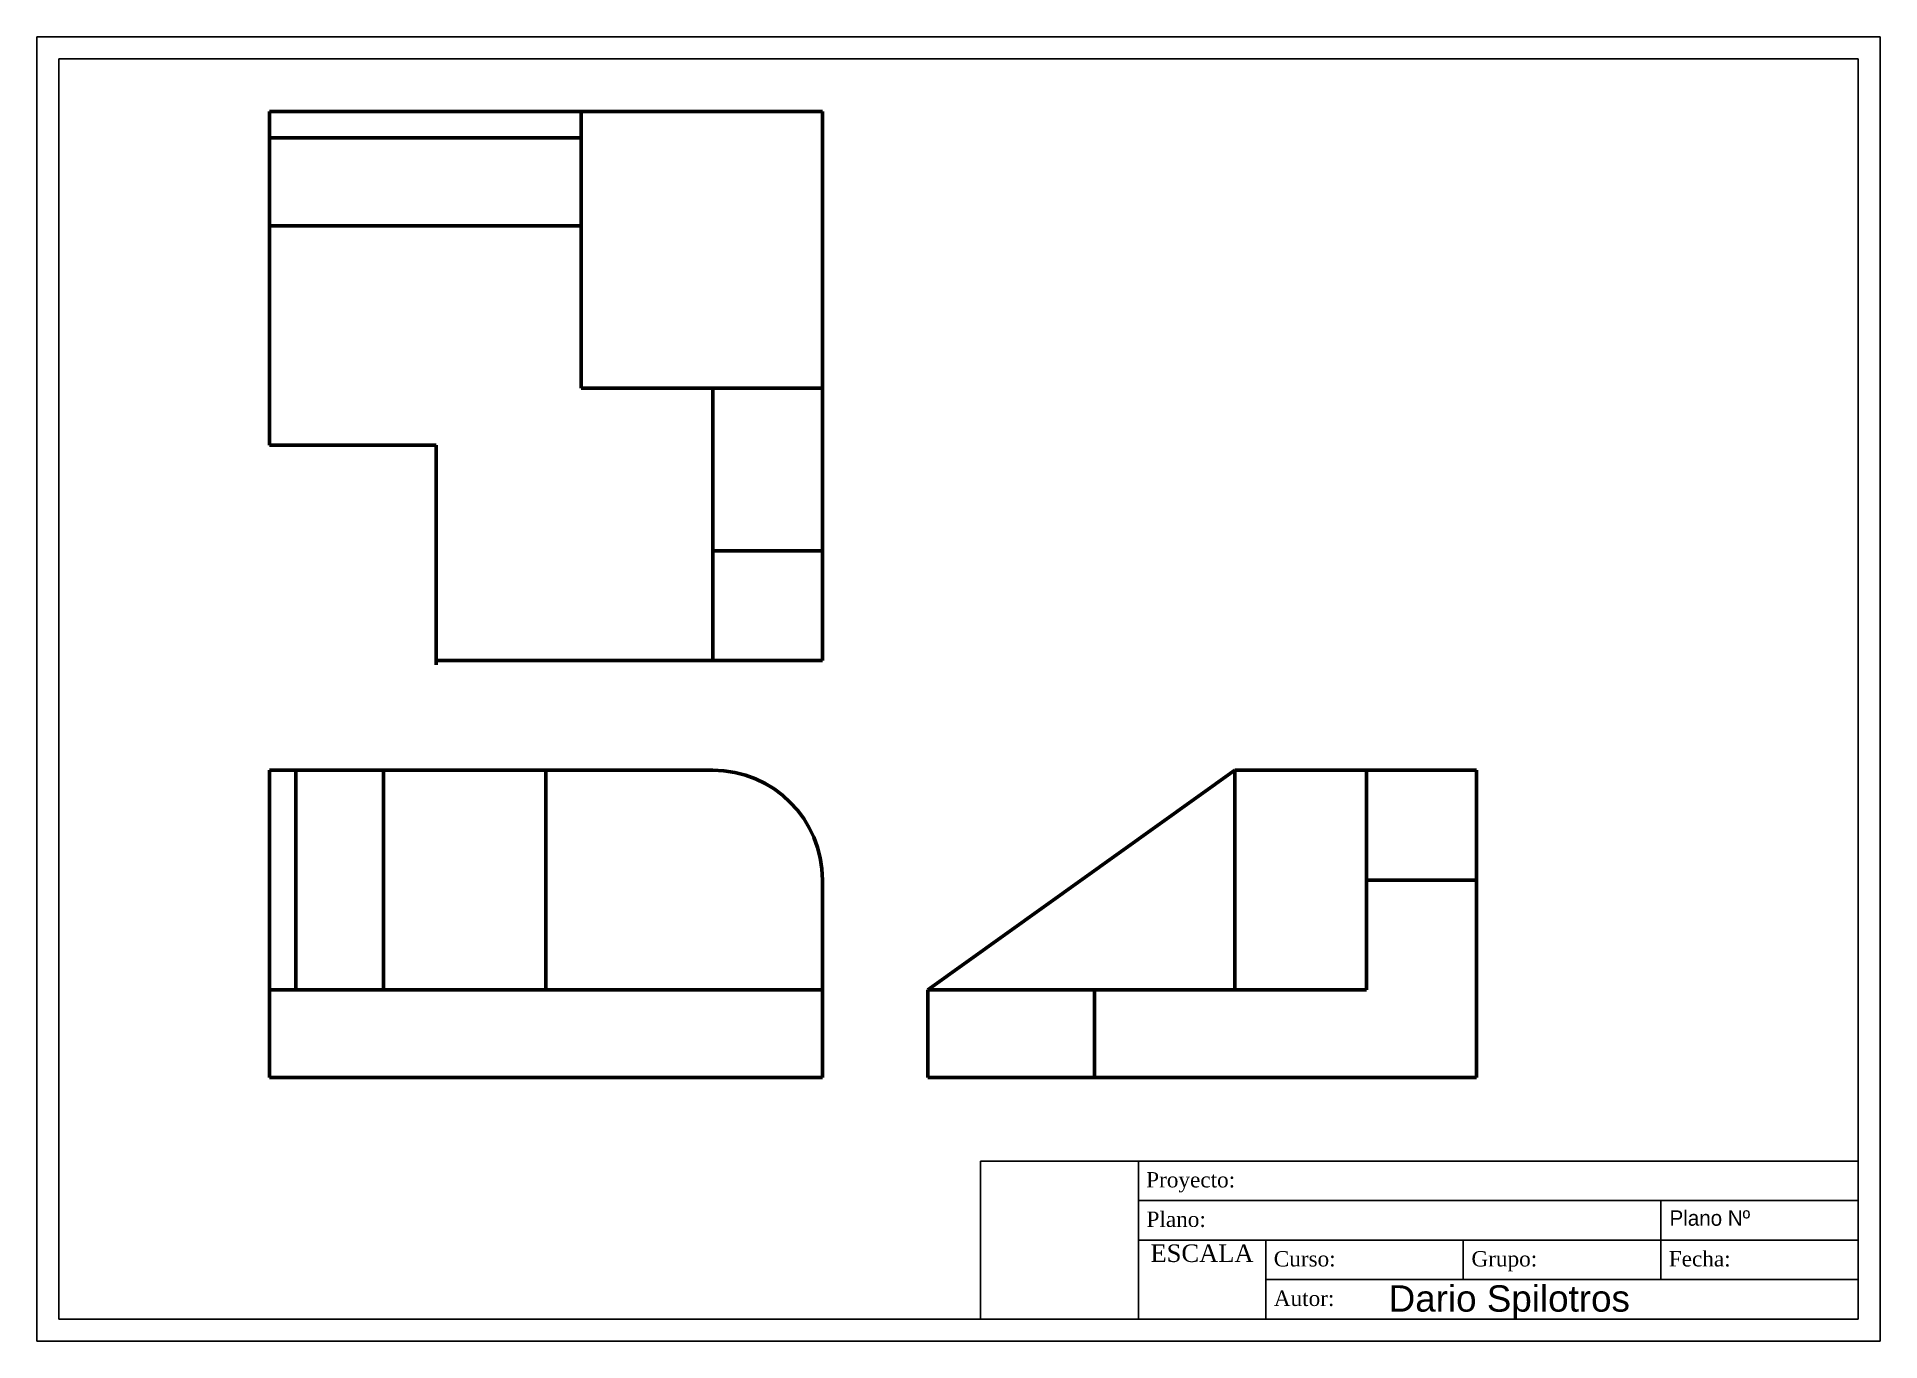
# Model space of a CAD drawing. Header units: millimetres. Extents: x -123 to 297, y 0 to 297.
import ezdxf
from ezdxf.enums import TextEntityAlignment as Align

# ---------------------------------------------------------------- set-up
doc = ezdxf.new("R2010")
doc.units = ezdxf.units.MM
doc.layers.get('0').update_dxf_attribs({"true_color": 0xffffff})
doc.layers.add('aristas visibles', color=7, linetype='Continuous', lineweight=60, true_color=0x000000)
doc.styles.add('textstyle0', font='')
doc.styles.add('textstyle1', font='')
doc.styles.add('textstyle10', font='')
doc.styles.add('textstyle11', font='')
doc.styles.add('textstyle12', font='')
doc.styles.add('textstyle13', font='')
doc.styles.add('textstyle16', font='')
doc.styles.add('textstyle2', font='')
doc.styles.add('textstyle9', font='')
doc.styles.get('textstyle0').set_extended_font_data('textstyle2')
doc.styles.get('textstyle1').set_extended_font_data('times.ttf')
doc.styles.get('textstyle10').set_extended_font_data('times.ttf')
doc.styles.get('textstyle11').set_extended_font_data('times.ttf')
doc.styles.get('textstyle12').set_extended_font_data('times.ttf')
doc.styles.get('textstyle13').set_extended_font_data('times.ttf')
doc.styles.get('textstyle16').set_extended_font_data('Arial')
doc.styles.get('textstyle2').set_extended_font_data('times.ttf')
doc.styles.get('textstyle9').set_extended_font_data('times.ttf')

msp = doc.modelspace()

# ---------------------------------------------------------------- linework, layer by layer
for p, q in [((-123, 0), (-123, 297)), ((297, 297), (-123, 297)), ((297, 0), (297, 297)), ((-118, 5), (-118, 292)), ((-118, 292), (292, 292)), ((292, 292), (292, 5)), ((92, 41), (292, 41)), ((92, 41), (92, 5)), ((128, 41), (128, 5)), ((292, 32), (128, 32)), ((247, 32), (247, 14)), ((128, 23), (292, 23)), ((157, 23), (157, 5)), ((202, 14), (202, 23)), ((157, 14), (292, 14)), ((292, 5), (-118, 5)), ((92, 5), (292, 5)), ((297, 0), (-123, 0))]:
    msp.add_line(p, q)
at = {"layer": 'aristas visibles'}
for p, q in [((-70, 280), (56, 280)), ((-70, 204), (-70, 280)), ((1, 217), (1, 280)), ((56, 155), (56, 280)), ((-70, 274), (1, 274)), ((-70, 254), (1, 254)), ((1, 217), (56, 217)), ((31, 155), (31, 217)), ((-70, 204), (-32, 204)), ((-32, 154), (-32, 204)), ((56, 180), (31, 180)), ((56, 155), (-32, 155)), ((-70, 60), (-70, 130)), ((-70, 130), (31, 130)), ((-64, 80), (-64, 130)), ((-44, 80), (-44, 130)), ((-7, 80), (-7, 130)), ((80, 80), (150, 130)), ((150, 130), (205, 130)), ((150, 130), (150, 80)), ((180, 80), (180, 130)), ((205, 60), (205, 130)), ((56, 60), (56, 105)), ((180, 105), (205, 105)), ((-70, 80), (56, 80)), ((80, 60), (80, 80)), ((80, 80), (180, 80)), ((118, 60), (118, 80)), ((-70, 60), (56, 60)), ((80, 60), (205, 60))]:
    msp.add_line(p, q, dxfattribs=at)
msp.add_arc((31, 105), 25, 0, 90, dxfattribs=at)

# ---------------------------------------------------------------- texts
for s, height, style, p in [('Proyecto:', 3.5, 'textstyle2', (139.9, 35)), ('Plano:', 3.5, 'textstyle1', (136.6, 26)), ('Plano Nº', 3.5, 'textstyle0', (258.2, 26.27)), ('ESCALA', 4, 'textstyle13', (142.49, 18.02)), ('Curso:', 3.5, 'textstyle9', (165.88, 17)), ('Grupo:', 3.5, 'textstyle10', (211.37, 17)), ('Fecha:', 3.5, 'textstyle11', (255.89, 17)), ('Autor:', 3.5, 'textstyle12', (165.75, 8))]:
    msp.add_text(s, height=height, dxfattribs=dict(style=style)).set_placement(p, align=Align.CENTER)
at = {"layer": 'aristas visibles', "insert": (185.02, 12.71), "char_height": 6, "attachment_point": 1, "style": 'textstyle16'}
msp.add_mtext('Dario Spilotros', dxfattribs=at)

doc.saveas('drawing.dxf')
